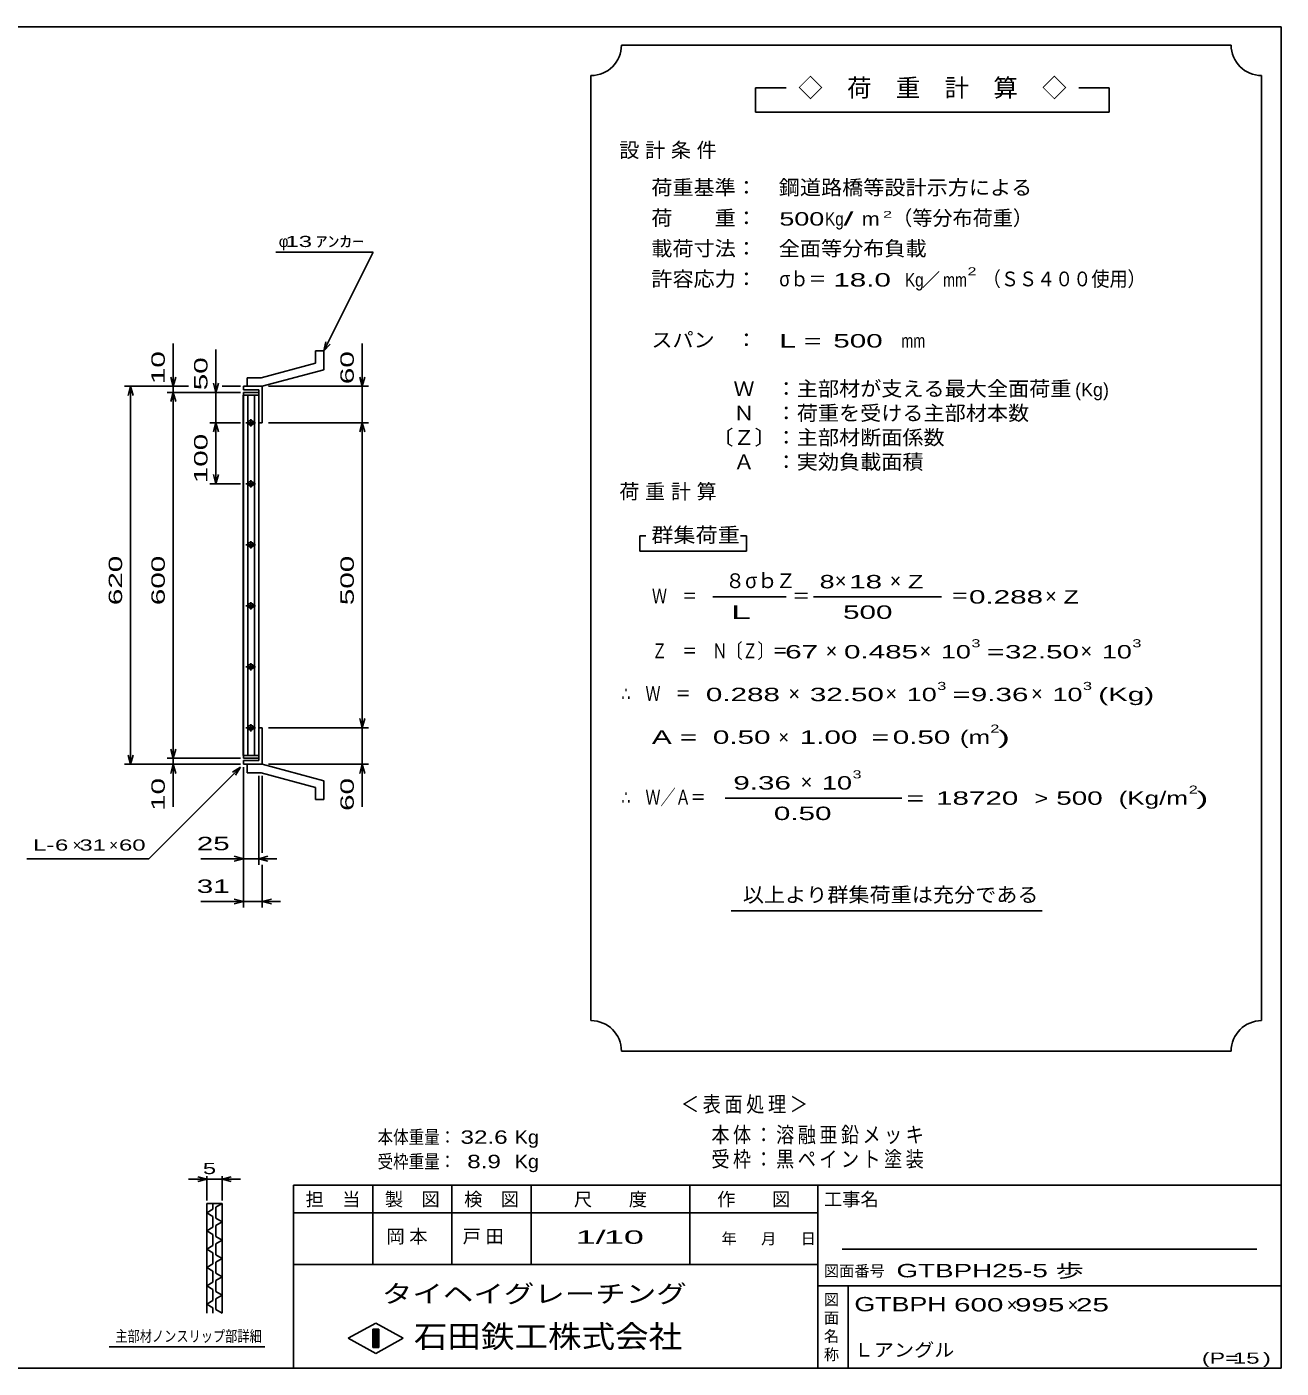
# Model space of a CAD drawing. Units: millimetres, scale not verified. Extents: x -1820 to 1731, y -1282 to 1054.
# Drawn here: x -326 to 1731, y -1146 to 1054 of the extents above; entities that cross this region are included whole.
import ezdxf
from ezdxf.enums import TextEntityAlignment as Align

# ---------------------------------------------------------------- set-up
doc = ezdxf.new("R2010")
doc.units = ezdxf.units.MM
doc.header["$LTSCALE"] = 10
for name, color, linetype, lineweight in [('0_2', 150, 'Continuous', 25), ('16', 3, 'Continuous', 25), ('19', 6, 'Continuous', 25), ('22', 4, 'Continuous', 25), ('24', 2, 'Continuous', 25), ('32', 4, 'Continuous', 25)]:
    doc.layers.add(name, color=color, linetype=linetype, lineweight=lineweight)
doc.styles.add('ベクトル', font='')
doc.styles.get('ベクトル').set_extended_font_data('ベクトル')

msp = doc.modelspace()

# ---------------------------------------------------------------- linework, layer by layer
at = {"layer": '0_2'}
for p, q in [((-1729, 1053.5), (1731, 1053.5)), ((1731, 1053.5), (1731, -1146.5)), ((1731, -846.5), (111, -846.5)), ((111, -846.5), (111, -1146.5)), ((241, -846.5), (241, -976.5)), ((371, -976.5), (371, -846.5)), ((501, -846.5), (501, -976.5)), ((761, -976.5), (761, -846.5)), ((971, -846.5), (971, -1146.5)), ((971, -891.5), (111, -891.5)), ((1691, -951.5), (1011, -951.5)), ((111, -976.5), (971, -976.5)), ((971, -1011.5), (1731, -1011.5)), ((1021, -1146.5), (1021, -1011.5)), ((201, -1097.5), (246, -1072.5)), ((246, -1072.5), (291, -1097.5)), ((246, -1122.5), (201, -1097.5)), ((241, -1082.5), (251, -1082.5)), ((241, -1112.5), (241, -1082.5)), ((241, -1082.5), (243, -1082.5)), ((243, -1082.5), (243, -1112.5)), ((245, -1112.5), (245, -1082.5)), ((245, -1082.5), (247, -1082.5)), ((291, -1097.5), (246, -1122.5)), ((247, -1082.5), (247, -1112.5)), ((249, -1112.5), (249, -1082.5)), ((249, -1082.5), (251, -1082.5)), ((251, -1082.5), (251, -1112.5)), ((251, -1082.5), (251, -1112.5)), ((251, -1112.5), (241, -1112.5)), ((243, -1112.5), (245, -1112.5)), ((247, -1112.5), (249, -1112.5)), ((1731, -1146.5), (-1729, -1146.5))]:
    msp.add_line(p, q, dxfattribs=at)
at = {"layer": '16'}
for p, q in [((28.3, -141.5), (28.3, 449.5)), ((28.3, 449.5), (29, 449.5)), ((54, 454), (29, 454)), ((29, 454), (29, 449.5)), ((29, 449.5), (54, 449.5)), ((29, 449.5), (29, -141.5)), ((54, 449.5), (29, 449.5)), ((36, 449.5), (36, -141.5)), ((47, -141.5), (47, 449.5)), ((54, 449.5), (54, 454)), ((54, -141.5), (54, 449.5)), ((33, 404), (49, 404)), ((43, 407), (39, 407)), ((39, 401), (43, 401)), ((41, 410), (41, 398)), ((41, 310), (41, 298)), ((33, 304), (49, 304)), ((43, 307), (39, 307)), ((39, 301), (43, 301)), ((33, 204), (49, 204)), ((43, 207), (39, 207)), ((39, 201), (43, 201)), ((41, 210), (41, 198)), ((41, 110), (41, 98)), ((33, 104), (49, 104)), ((43, 107), (39, 107)), ((39, 101), (43, 101)), ((33, 4), (49, 4)), ((43, 7), (39, 7)), ((39, 1), (43, 1)), ((41, 10), (41, -2)), ((33, -96), (49, -96)), ((43, -93), (39, -93)), ((39, -99), (43, -99)), ((41, -90), (41, -102)), ((29, -141.5), (28.3, -141.5)), ((29, -141.5), (54, -141.5)), ((29, -146), (29, -141.5)), ((29, -141.5), (54, -141.5)), ((54, -146), (29, -146)), ((54, -141.5), (54, -146))]:
    msp.add_line(p, q, dxfattribs=at)
for centre, radius, start, end in [((39, 404), 3, 90, 270), ((41, 404), 4, 46.6, 133.4), ((41, 404), 4, 226.6, 313.4), ((43, 404), 3, 270, 90), ((41, 304), 4, 46.6, 133.4), ((39, 304), 3, 90, 270), ((41, 304), 4, 226.6, 313.4), ((43, 304), 3, 270, 90), ((39, 204), 3, 90, 270), ((41, 204), 4, 46.6, 133.4), ((41, 204), 4, 226.6, 313.4), ((43, 204), 3, 270, 90), ((39, 104), 3, 90, 270), ((41, 104), 4, 46.6, 133.4), ((41, 104), 4, 226.6, 313.4), ((43, 104), 3, 270, 90), ((39, 4), 3, 90, 270), ((41, 4), 4, 46.6, 133.4), ((41, 4), 4, 226.6, 313.4), ((43, 4), 3, 270, 90), ((39, -96), 3, 90, 270), ((41, -96), 4, 46.6, 133.4), ((41, -96), 4, 226.6, 313.4), ((43, -96), 3, 270, 90)]:
    msp.add_arc(centre, radius, start, end, dxfattribs=at)
at = {"layer": '19'}
for p, q in [((147, 522), (161, 522)), ((147, 502), (147, 522)), ((161, 491), (161, 522)), ((147, 502), (58, 478)), ((60, 464), (161, 491)), ((29, 458), (29, 464)), ((29, 464), (59, 464)), ((35, 478), (58, 478)), ((35, 464), (35, 478)), ((35, 464), (60, 464)), ((59, 464), (60, 463)), ((60, 463), (60, 404)), ((54, 458), (29, 458)), ((54, 404), (54, 458)), ((60, 404), (54, 404)), ((60, -96), (54, -96)), ((54, -96), (54, -150)), ((60, -155), (60, -96)), ((29, -150), (29, -156)), ((54, -150), (29, -150)), ((29, -156), (59, -156)), ((35, -156), (60, -156)), ((35, -170), (35, -156)), ((35, -170), (58, -170)), ((147, -194), (58, -170)), ((59, -156), (60, -155)), ((60, -156), (161, -183)), ((147, -214), (147, -194)), ((161, -214), (161, -183)), ((147, -214), (161, -214))]:
    msp.add_line(p, q, dxfattribs=at)
at = {"layer": '22'}
for p, q in [((82, 684), (242, 684)), ((161, 522), (242, 684)), ((-86, 464), (-86, 534)), ((161, 522), (164, 536.6)), ((161, 522), (171, 533)), ((224, 464), (224, 534)), ((-16, 454), (-16, 524)), ((-166, 464), (-61, 464)), ((-160, 449), (-156, 464)), ((-152, 449), (-156, 464)), ((-156, -156), (-156, 464)), ((-96, 464), (-61, 464)), ((-86, 464), (-90, 479)), ((-86, 464), (-82, 479)), ((-86, 454), (-86, 464)), ((-16, 454), (-20, 469)), ((-12, 469), (-16, 454)), ((-6, 464), (24, 464)), ((-6, 464), (24, 464)), ((70, 464), (234, 464)), ((224, 464), (220, 479)), ((224, 464), (228, 479)), ((224, 404), (224, 464)), ((-96, 454), (24, 454)), ((-90, 439), (-86, 454)), ((-82, 439), (-86, 454)), ((-86, -146), (-86, 454)), ((24, 454), (-26, 454)), ((-16, 454), (-16, 404)), ((-26, 404), (24, 404)), ((-20, 389), (-16, 404)), ((-12, 389), (-16, 404)), ((-16, 304), (-16, 404)), ((70, 404), (234, 404)), ((220, 389), (224, 404)), ((228, 389), (224, 404)), ((224, -96), (224, 404)), ((-16, 304), (-20, 319)), ((-16, 304), (-12, 319)), ((-26, 304), (24, 304)), ((224, -96), (220, -81)), ((224, -96), (228, -81)), ((70, -96), (234, -96)), ((224, -156), (224, -96)), ((-86, -146), (-90, -131)), ((-86, -146), (-82, -131)), ((-156, -156), (-160, -141)), ((-156, -156), (-152, -141)), ((-96, -146), (24, -146)), ((-86, -156), (-86, -146)), ((-166, -156), (24, -156)), ((-126, -311), (24, -161)), ((-96, -156), (24, -156)), ((-90, -171), (-86, -156)), ((-82, -171), (-86, -156)), ((-86, -226), (-86, -156)), ((11, -169), (24, -161)), ((16, -174), (24, -161)), ((29, -321), (29, -161)), ((29, -391), (29, -161)), ((54, -321), (54, -175)), ((60, -301), (60, -175)), ((70, -156), (234, -156)), ((220, -171), (224, -156)), ((228, -171), (224, -156)), ((224, -226), (224, -156)), ((29, -311), (14, -307)), ((54, -311), (69, -307)), ((-326, -311), (-126, -311)), ((-41, -311), (29, -311)), ((14, -315), (29, -311)), ((29, -311), (54, -311)), ((69, -315), (54, -311)), ((54, -311), (84, -311)), ((60, -391), (60, -321)), ((-41, -381), (29, -381)), ((29, -381), (14, -377)), ((14, -385), (29, -381)), ((29, -381), (60, -381)), ((60, -381), (75, -377)), ((75, -385), (60, -381)), ((60, -381), (90, -381))]:
    msp.add_line(p, q, dxfattribs=at)
at = {"layer": '24', "color": 4}
for p, q in [((1649, 1023.5), (649, 1023.5)), ((599, 973.5), (599, -576.5)), ((1699, -576.5), (1699, 973.5)), ((919, 953.5), (869, 953.5)), ((869, 953.5), (869, 913.5)), ((1449, 953.5), (1399, 953.5)), ((1449, 913.5), (1449, 953.5)), ((869, 913.5), (1449, 913.5)), ((689, 218.5), (679, 218.5)), ((679, 218.5), (679, 193.5)), ((854, 218.5), (844, 218.5)), ((854, 193.5), (854, 218.5)), ((679, 193.5), (854, 193.5)), ((799, 118.5), (919, 118.5)), ((964, 118.5), (1174, 118.5)), ((819, -211.5), (1109, -211.5)), ((829, -396.5), (1339, -396.5)), ((649, -626.5), (1649, -626.5))]:
    msp.add_line(p, q, dxfattribs=at)
for centre, start, end in [((599, 1023.5), 270, 0), ((1699, 1023.5), 180, 270), ((599, -626.5), 0, 90), ((1699, -626.5), 90, 180)]:
    msp.add_arc(centre, 50, start, end, dxfattribs=at)
at = {"layer": '32'}
for p, q in [((-31, -836.5), (-46, -832.5)), ((-31, -871.5), (-31, -831.5)), ((-6, -831.5), (-6, -871.5)), ((-6, -836.5), (9, -832.5)), ((-31, -836.5), (-61, -836.5)), ((-46, -840.5), (-31, -836.5)), ((-31, -836.5), (-6, -836.5)), ((9, -840.5), (-6, -836.5)), ((-6, -836.5), (24, -836.5)), ((-31, -876.5), (-6, -876.5)), ((-31, -1056.5), (-31, -876.5)), ((-21, -876.5), (-21, -885.5)), ((-6, -876.5), (-16, -882.5)), ((-6, -876.5), (-6, -1056.5)), ((-21, -885.5), (-31, -891.5)), ((-31, -891.5), (-21, -897.5)), ((-21, -897.5), (-21, -915.5)), ((-16, -882.5), (-16, -900.5)), ((-16, -900.5), (-6, -906.5)), ((-21, -915.5), (-31, -921.5)), ((-31, -921.5), (-21, -927.5)), ((-6, -906.5), (-16, -912.5)), ((-16, -912.5), (-16, -930.5)), ((-21, -945.5), (-31, -951.5)), ((-21, -927.5), (-21, -945.5)), ((-16, -930.5), (-6, -936.5)), ((-6, -936.5), (-16, -942.5)), ((-16, -942.5), (-16, -960.5)), ((-31, -951.5), (-21, -957.5)), ((-21, -957.5), (-21, -975.5)), ((-16, -960.5), (-6, -966.5)), ((-6, -966.5), (-16, -972.5)), ((-21, -975.5), (-31, -981.5)), ((-31, -981.5), (-21, -987.5)), ((-21, -987.5), (-21, -1005.5)), ((-16, -972.5), (-16, -990.5)), ((-21, -1005.5), (-31, -1011.5)), ((-31, -1011.5), (-21, -1017.5)), ((-16, -990.5), (-6, -996.5)), ((-6, -996.5), (-16, -1002.5)), ((-16, -1002.5), (-16, -1020.5)), ((-21, -1017.5), (-21, -1035.5)), ((-16, -1020.5), (-6, -1026.5)), ((-6, -1026.5), (-16, -1032.5)), ((-16, -1032.5), (-16, -1050.5)), ((-21, -1035.5), (-31, -1041.5)), ((-31, -1041.5), (-21, -1047.5)), ((-21, -1047.5), (-21, -1056.5)), ((-16, -1050.5), (-6, -1056.5)), ((64, -1111.5), (-191, -1111.5))]:
    msp.add_line(p, q, dxfattribs=at)

# ---------------------------------------------------------------- texts
at = {"layer": '0_2', "style": 'ベクトル'}
for s, height, p in [('担\u3000当', 21.99, (131, -869.5)), ('製\u3000図', 21.99, (261, -869.5)), ('検\u3000図', 21.99, (391, -869.5)), ('尺\u3000\u3000度', 21.99, (571, -869.5)), ('作\u3000\u3000図', 21.99, (806, -869.5)), ('工事名', 21.99, (981, -869.5)), ('年', 18.3, (813, -934)), ('月', 18.3, (878, -934)), ('日', 18.3, (943, -934)), ('図面番号', 18.33, (981, -987)), ('図', 18.3, (981, -1034)), ('面', 18.3, (981, -1064)), ('名', 18.3, (981, -1094)), ('称', 18.3, (981, -1124))]:
    msp.add_text(s, height=height, dxfattribs=at).set_placement(p, align=Align.MIDDLE_LEFT)
at = {"layer": '0_2', "color": 222, "style": 'ベクトル'}
for s, height, width, p in [('タイヘイグレーチング', 29.33, 1.25, (256, -1024.5)), ('石田鉄工株式会社', 36.66, 1.1, (308.5, -1094.5))]:
    msp.add_text(s, height=height, dxfattribs=dict(at, width=width)).set_placement(p, align=Align.MIDDLE_LEFT)
at = {"layer": '22', "color": 2, "style": 'ベクトル'}
for s, height, p in [('φ', 18.3, (87, 701.5)), ('×', 18.3, (-251, -288.5)), ('×', 18.3, (-191, -288.5)), ('×', 22, (1281, -1042.5)), ('×', 22, (1381, -1042.5))]:
    msp.add_text(s, height=height, dxfattribs=at).set_placement(p, align=Align.MIDDLE_LEFT)
for s, height, width, p in [(' 13 ', 18.33, 1.6, (87, 701.5)), ('ｱﾝｶｰ', 18.33, 1.6, (147, 701.5)), ('L-', 18.33, 1.6, (-316, -288.5)), (' 6 ', 18.33, 1.6, (-291, -288.5)), (' 31 ', 18.33, 1.6, (-251, -288.5)), (' 60 ', 18.33, 1.6, (-186, -288.5)), (' 25 ', 21.99, 1.65, (-61, -286)), (' 31 ', 21.99, 1.65, (-61, -356)), ('本体重量：', 21.99, 0.85, (249, -767.5)), (' 32.6', 21.99, 1.35, (374, -767.5)), ('Kg', 21.99, 1.1, (474, -767.5)), ('受枠重量：', 21.99, 0.85, (249, -807.5)), ('  8.9', 21.99, 1.35, (374, -807.5)), ('Kg', 21.99, 1.1, (474, -807.5)), ('1/', 21.99, 2, (574, -931.5)), (' 10 ', 21.99, 2, (604, -931.5)), ('GTBPH25-5 歩     ', 21.99, 1.55, (1100, -986.5)), ('GTBPH', 23.46, 1.4, (1031, -1041.5)), (' 600 ', 21.99, 1.65, (1181, -1042.5)), (' 995 ', 21.99, 1.65, (1281, -1042.5)), (' 25 ', 21.99, 1.65, (1381, -1042.5)), ('Ｌアングル', 21.99, 1.1, (1030, -1116.5)), ('(P=', 18.33, 1.55, (1601, -1130)), (' 15 ', 18.33, 1.6, (1641, -1130)), (')', 18.3, 1.6, (1701, -1130))]:
    msp.add_text(s, height=height, dxfattribs=dict(at, width=width)).set_placement(p, align=Align.MIDDLE_LEFT)
at = {"layer": '22', "color": 2, "style": 'ベクトル', "width": 1.65}
for s, p in [(' 10 ', (-111, 454)), (' 50 ', (-41, 444)), (' 60 ', (199, 454)), (' 100 ', (-41, 291.5)), (' 620 ', (-181, 91.5)), (' 600 ', (-111, 91.5)), (' 500 ', (199, 91.5)), (' 10 ', (-111, -246)), (' 60 ', (199, -246))]:
    msp.add_text(s, height=21.99, rotation=90, dxfattribs=at).set_placement(p, align=Align.MIDDLE_LEFT)
at = {"layer": '22', "color": 2, "attachment_point": 4, "style": 'ベクトル'}
for s, insert, char_height in [('\\T1.2;\\W0.85;＜表面処理＞', (746.5, -715), 25.66), ('\\T1.19;\\W0.85;本体：溶融亜鉛メッキ', (796.5, -765), 25.66), ('\\T1.19;\\W0.85;受枠：黒ペイント塗装', (796.5, -805), 25.66), ('\\T1.25;岡本\u3000', (263.5, -931.5), 21.99), ('\\T1.25;戸田\u3000', (388.5, -931.5), 21.99)]:
    msp.add_mtext(s, dxfattribs=dict(at, insert=insert, char_height=char_height))
at = {"layer": '24', "style": 'ベクトル'}
for s, height, p in [('◇\u3000荷\u3000重\u3000計\u3000算\u3000◇', 29.33, (939, 953.5)), ('（等分布荷重）', 24.19, (1093, 740)), ('／', 22, (1141.5, 638.5)), ('(Kg)', 21.99, (1393, 458.5)), ('８', 24.2, (819, 145)), ('σｂ', 24.19, (852, 145)), ('Ｚ', 24.2, (902, 145)), ('×', 24.2, (999, 145)), ('×', 24.2, (1089, 145)), ('×', 24.2, (1344, 120)), ('×', 24.2, (984, 30)), ('×', 24.2, (1138, 30)), ('×', 24.2, (1402, 30)), ('×', 24.2, (923, -40)), ('×', 24.2, (1082, -40)), ('×', 24.2, (1321, -40)), ('×', 22, (906.5, -111.5)), ('×', 24.2, (943, -185))]:
    msp.add_text(s, height=height, dxfattribs=at).set_placement(p, align=Align.MIDDLE_LEFT)
for s, height, width, p in [('荷重基準：\u3000', 24.19, 1.05, (698, 790)), ('鋼道路橋等設計示方による', 24.19, 1.05, (907, 790)), ('荷\u3000\u3000重：\u3000', 24.19, 1.05, (698, 740)), ('500', 21.99, 1.5, (908, 738.5)), ('Kg', 21.99, 0.85, (983, 738.5)), ('/', 22, 2, (1013, 738.5)), ('2', 11, 1.8, (1078, 746)), ('m', 22, 1.2, (1043, 738.5)), ('載荷寸法：\u3000', 24.19, 1.05, (698, 690)), ('全面等分布負載', 24.19, 1.05, (907, 690)), ('許容応力：\u3000', 24.19, 1.05, (698, 640)), ('σｂ＝', 24.19, 0.9, (908, 640)), (' 18.0', 21.99, 1.65, (983, 638.5)), ('Kg', 21.99, 0.85, (1114, 638.5)), ('mm', 21.99, 0.8, (1176.5, 638.5)), ('2', 13.2, 1.5, (1216.5, 652.5)), ('（ＳＳ４００使用）', 24.19, 0.9, (1241.5, 640)), ('スパン\u3000：\u3000', 24.19, 1.05, (698, 540)), ('L =', 21.99, 1.65, (908, 538.5)), (' 500 ', 21.99, 1.65, (983, 538.5)), ('mm', 21.99, 0.8, (1108, 538.5)), ('\u3000Ｗ\u3000：主部材が支える最大全面荷重', 24.19, 1.05, (798, 460)), ('\u3000Ｎ\u3000：荷重を受ける主部材本数', 24.19, 1.05, (798, 420)), ('〔Ｚ〕：主部材断面係数', 24.19, 1.05, (798, 380)), ('\u3000Ａ\u3000：実効負載面積', 24.19, 1.05, (798, 340)), ('群集荷重', 24.19, 1.1, (698, 220)), ('8', 22, 1.5, (974, 143.5)), (' 18 ', 21.99, 1.65, (1009, 143.5)), ('Z', 22, 1.4, (1119, 143.5)), ('Ｗ\u3000＝', 24.19, 0.75, (699, 120)), ('＝', 24.2, 0.9, (929, 120)), ('＝', 24.2, 0.9, (1189, 120)), ('0.288', 21.99, 1.65, (1219, 118.5)), ('Z', 22, 1.4, (1374, 118.5)), (' 500 ', 21.99, 1.65, (999, 93.5)), ('Ｚ\u3000＝\u3000Ｎ〔Ｚ〕＝', 24.19, 0.75, (699, 30)), ('3', 13.2, 1.5, (1223, 42.5)), ('3', 13.2, 1.5, (1487, 42.5)), (' 67 ', 21.99, 1.65, (904, 28.5)), ('0.485', 21.99, 1.65, (1014, 28.5)), ('10', 21.99, 1.5, (1173, 28.5)), ('=', 22, 1.7, (1248, 28.5)), ('32.50', 21.99, 1.65, (1278, 28.5)), ('10', 21.99, 1.5, (1437, 28.5)), ('3', 13.2, 1.5, (1167, -27.5)), ('3', 13.2, 1.5, (1406, -27.5)), ('∴\u3000Ｗ\u3000＝', 24.19, 0.75, (649, -40)), (' 0.288', 21.99, 1.65, (774, -41.5)), ('32.50', 21.99, 1.65, (958, -41.5)), ('10', 21.99, 1.5, (1117, -41.5)), ('=', 22, 1.7, (1192, -41.5)), ('9.36', 21.99, 1.65, (1222, -41.5)), ('10', 21.99, 1.5, (1356, -41.5)), ('(Kg)', 21.99, 1.65, (1431, -41.5)), ('A = ', 21.99, 1.65, (699, -111.5)), ('0.50', 21.99, 1.65, (799, -111.5)), ('1.00', 21.99, 1.65, (941.5, -111.5)), ('=', 22, 1.7, (1059, -111.5)), ('0.50', 21.99, 1.65, (1094, -111.5)), ('(m', 21.99, 1.45, (1204, -111.5)), ('2', 13.2, 1.5, (1254, -97.5)), (')', 22, 2, (1266.5, -111.5)), (' 9.36', 21.99, 1.65, (819, -186.5)), ('10', 21.99, 1.5, (978, -186.5)), ('3', 13.2, 1.5, (1028, -172.5)), ('∴\u3000Ｗ／Ａ＝', 24.19, 0.75, (649, -210)), ('2', 13.2, 1.5, (1579.5, -197.5)), ('=', 22, 1.7, (1116.5, -211.5)), (' 18720 ', 21.99, 1.65, (1151.5, -211.5)), ('>', 22, 1.3, (1326.5, -211.5)), (' 500 ', 21.99, 1.55, (1349.5, -211.5)), ('(Kg/m', 21.99, 1.45, (1464.5, -211.5)), (')', 22, 2, (1592, -211.5)), ('0.50', 21.99, 1.65, (899, -236.5)), ('以上より群集荷重は充分である', 24.19, 1.05, (848, -370))]:
    msp.add_text(s, height=height, dxfattribs=dict(at, width=width)).set_placement(p, align=Align.MIDDLE_LEFT)
at = {"layer": '24', "attachment_point": 4, "style": 'ベクトル'}
for s, insert, char_height in [('\\T1.28;設計条件', (645.5, 850), 24.19), ('\\T1.28;荷重計算', (645.5, 290), 24.19), ('\\T1.5;\\W2;\\~L\\~', (804, 93.5), 21.99)]:
    msp.add_mtext(s, dxfattribs=dict(at, insert=insert, char_height=char_height))
at = {"layer": '32', "color": 2, "style": 'ベクトル'}
for s, width, p in [(' 5 ', 1.6, (-48.5, -819)), ('主部材ノンスリップ部詳細', 0.8, (-181, -1094))]:
    msp.add_text(s, height=18.33, dxfattribs=dict(at, width=width)).set_placement(p, align=Align.MIDDLE_LEFT)

doc.saveas('drawing.dxf')
